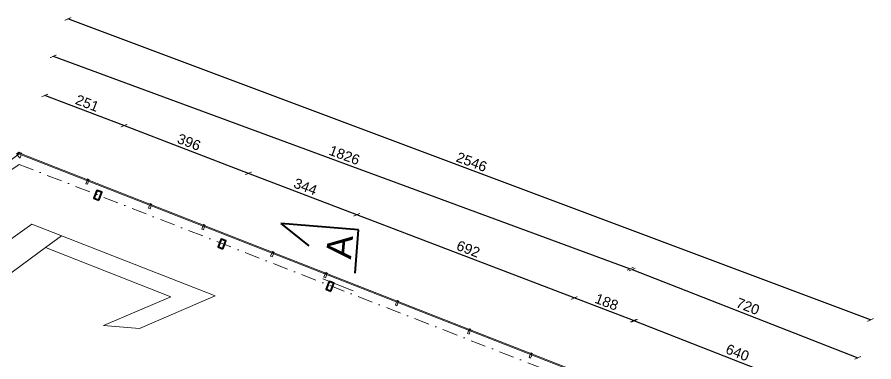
# Model space of a CAD drawing. Header units: millimetres. Extents: x -105266 to 178069, y 491 to 168574.
# Drawn here: x -67867 to -65322, y 24613 to 25637 of the extents above; entities that cross this region are included whole.
import ezdxf

# ---------------------------------------------------------------- set-up
doc = ezdxf.new("R2010")
doc.units = ezdxf.units.MM
doc.linetypes.add('DASHDOTX2', pattern=[2, 1, -0.5, 0, -0.5])
doc.layers.get('defpoints').update_dxf_attribs({"color": 4})
for name, color, linetype, lineweight in [('A-L-W', 123, 'Continuous', 15), ('A-sc murowane', 2, 'Continuous', 40), ('A-STOLARKA', 1, 'Continuous', 15), ('AVG', 123, 'Continuous', 15), ('izolacja2', 4, 'BATTING', 9), ('meble', 9, 'Continuous', 13), ('osie', 7, 'DASHDOTX2', 15), ('stolarka', 1, 'Continuous', 5)]:
    doc.layers.add(name, color=color, linetype=linetype, lineweight=lineweight)
doc.styles.get("Standard").update_dxf_attribs({"font": 'arial.ttf'})
doc.linetypes.add('BATTING', pattern='A,0.00254,-2.54,[134,ltypeshp.shx,S=2.54,R=0,X=-2.54,Y=0],-5.08,[134,ltypeshp.shx,S=2.54,R=180,X=2.54,Y=0],-2.54', length=10.16254)
doc.dimstyles.new('ewelina', dxfattribs={"dimtxt": 30, "dimasz": 15, "dimexe": 1.25, "dimexo": 0.625, "dimgap": 8, "dimtad": 1, "dimdec": 0, "dimtxsty": 'Standard', "dimblk": 'ARCHTICK', "dimcen": 2.5, "dimse1": 1, "dimse2": 1, "dimadec": 0, "dimazin": 0, "dimtfac": 1, "dimtdec": 0, "dimtmove": 0, "dimatfit": 3, "dimldrblk": 'ARCHTICK', "dimfxl": 1, "dimarcsym": 0})

# ---------------------------------------------------------------- blocks, each defined once
blk = doc.blocks.new('_ArchTick')
at = {"color": 0, "linetype": 'ByBlock', "const_width": 0.15}
blk.add_lwpolyline([(-0.5, -0.5), (0.5, 0.5)], dxfattribs=at)
blk = doc.blocks.new('*D270')
at = {"layer": 'A-L-W', "color": 0, "lineweight": -2, "transparency": 16777216}
blk.add_line((-67759.3, 25520.5), (-66045.5, 24889.4), dxfattribs=at)
at = {"layer": 'defpoints', "color": 0, "transparency": 16777216}
for p in [(-67865.1, 25233), (-66045.5, 24889.4), (-66151.4, 24601.9)]:
    blk.add_point(p, dxfattribs=at)
at = {"layer": 'A-L-W', "color": 0, "lineweight": -2, "transparency": 16777216, "xscale": 15, "yscale": 15, "zscale": 15}
for p, rotation in [((-67759.3, 25520.5), 159.7834779347574), ((-66045.5, 24889.4), 339.7834779347574)]:
    blk.add_blockref('_ArchTick', p, dxfattribs=dict(at, rotation=rotation))
at = {"layer": 'A-L-W', "color": 0, "transparency": 16777216, "insert": (-66894.3, 25226.8), "char_height": 30, "attachment_point": 5, "rotation": 339.7835}
blk.add_mtext('1826', dxfattribs=at)
blk = doc.blocks.new('*D271')
at = {"layer": 'A-L-W', "color": 0, "lineweight": -2, "transparency": 16777216}
blk.add_line((-66039.9, 24887.2), (-65369.4, 24625), dxfattribs=at)
at = {"layer": 'defpoints', "color": 0, "transparency": 16777216}
for p in [(-65369.4, 24625), (-66151.4, 24601.9), (-65481.2, 24339.1)]:
    blk.add_point(p, dxfattribs=at)
at = {"layer": 'A-L-W', "color": 0, "lineweight": -2, "transparency": 16777216, "xscale": 15, "yscale": 15, "zscale": 15}
for p, rotation in [((-66039.9, 24887.2), 158.6469915944504), ((-65369.4, 24625), 338.6469915944504)]:
    blk.add_blockref('_ArchTick', p, dxfattribs=dict(at, rotation=rotation))
at = {"layer": 'A-L-W', "color": 0, "transparency": 16777216, "insert": (-65696.1, 24777.8), "char_height": 30, "attachment_point": 5, "rotation": 338.647}
blk.add_mtext('720', dxfattribs=at)
blk = doc.blocks.new('*D272')
at = {"layer": 'A-L-W', "color": 0, "lineweight": -2, "transparency": 16777216}
blk.add_line((-66033.2, 24734.9), (-65437.2, 24502.5), dxfattribs=at)
at = {"layer": 'defpoints', "color": 0, "transparency": 16777216}
for p in [(-65437.2, 24502.5), (-66174.4, 24372.9), (-65563.7, 24178)]:
    blk.add_point(p, dxfattribs=at)
at = {"layer": 'A-L-W', "color": 0, "lineweight": -2, "transparency": 16777216, "xscale": 15, "yscale": 15, "zscale": 15}
for p, rotation in [((-66033.2, 24734.9), 158.6987427377638), ((-65437.2, 24502.5), 338.6987427377638)]:
    blk.add_blockref('_ArchTick', p, dxfattribs=dict(at, rotation=rotation))
at = {"layer": 'A-L-W', "color": 0, "transparency": 16777216, "insert": (-65726.8, 24640.5), "char_height": 30, "attachment_point": 5, "rotation": 338.6987}
blk.add_mtext('640', dxfattribs=at)
blk = doc.blocks.new('*D273')
at = {"layer": 'A-L-W', "color": 0, "lineweight": -2, "transparency": 16777216}
blk.add_line((-66035.9, 24735.4), (-66211.8, 24802.7), dxfattribs=at)
at = {"layer": 'defpoints', "color": 0, "transparency": 16777216}
for p in [(-66211.8, 24802.7), (-66350.4, 24440.2), (-66174.6, 24373)]:
    blk.add_point(p, dxfattribs=at)
at = {"layer": 'A-L-W', "color": 0, "lineweight": -2, "transparency": 16777216, "xscale": 15, "yscale": 15, "zscale": 15}
for p, rotation in [((-66211.8, 24802.7), 159.0608906428986), ((-66035.9, 24735.4), 339.0608906428986)]:
    blk.add_blockref('_ArchTick', p, dxfattribs=dict(at, rotation=rotation))
at = {"layer": 'A-L-W', "color": 0, "transparency": 16777216, "insert": (-66115.5, 24790.8), "char_height": 30, "attachment_point": 5, "rotation": 339.0609}
blk.add_mtext('188', dxfattribs=at)
blk = doc.blocks.new('*D274')
at = {"layer": 'A-L-W', "color": 0, "lineweight": -2, "transparency": 16777216}
blk.add_line((-66211.8, 24802.7), (-66857.9, 25049.9), dxfattribs=at)
at = {"layer": 'defpoints', "color": 0, "transparency": 16777216}
for p in [(-66857.9, 25049.9), (-66990.8, 24702.5), (-66350.4, 24440.2)]:
    blk.add_point(p, dxfattribs=at)
at = {"layer": 'A-L-W', "color": 0, "lineweight": -2, "transparency": 16777216, "xscale": 15, "yscale": 15, "zscale": 15}
for p, rotation in [((-66857.9, 25049.9), 159.0608906512475), ((-66211.8, 24802.7), 339.0608906512475)]:
    blk.add_blockref('_ArchTick', p, dxfattribs=dict(at, rotation=rotation))
at = {"layer": 'A-L-W', "color": 0, "transparency": 16777216, "insert": (-66526.5, 24948.1), "char_height": 30, "attachment_point": 5, "rotation": 339.0609}
blk.add_mtext('692', dxfattribs=at)
blk = doc.blocks.new('*D275')
at = {"layer": 'A-L-W', "color": 0, "lineweight": -2, "transparency": 16777216}
blk.add_line((-66857.9, 25049.9), (-67179.4, 25172.9), dxfattribs=at)
at = {"layer": 'defpoints', "color": 0, "transparency": 16777216}
for p in [(-67179.4, 25172.9), (-67311.3, 24828.2), (-66990.8, 24702.5)]:
    blk.add_point(p, dxfattribs=at)
at = {"layer": 'A-L-W', "color": 0, "lineweight": -2, "transparency": 16777216, "xscale": 15, "yscale": 15, "zscale": 15}
for p, rotation in [((-67179.4, 25172.9), 159.0608906512475), ((-66857.9, 25049.9), 339.0608906512475)]:
    blk.add_blockref('_ArchTick', p, dxfattribs=dict(at, rotation=rotation))
at = {"layer": 'A-L-W', "color": 0, "transparency": 16777216, "insert": (-67010.3, 25133.2), "char_height": 30, "attachment_point": 5, "rotation": 339.0609}
blk.add_mtext('344', dxfattribs=at)
blk = doc.blocks.new('*D276')
at = {"layer": 'A-L-W', "color": 0, "lineweight": -2, "transparency": 16777216}
blk.add_line((-67179.4, 25172.9), (-67549.4, 25314.5), dxfattribs=at)
at = {"layer": 'defpoints', "color": 0, "transparency": 16777216}
for p in [(-67549.4, 25314.5), (-67680.1, 24972.9), (-67311.3, 24828.2)]:
    blk.add_point(p, dxfattribs=at)
at = {"layer": 'A-L-W', "color": 0, "lineweight": -2, "transparency": 16777216, "xscale": 15, "yscale": 15, "zscale": 15}
for p, rotation in [((-67549.4, 25314.5), 159.0608906512475), ((-67179.4, 25172.9), 339.0608906512475)]:
    blk.add_blockref('_ArchTick', p, dxfattribs=dict(at, rotation=rotation))
at = {"layer": 'A-L-W', "color": 0, "transparency": 16777216, "insert": (-67356.1, 25265.5), "char_height": 30, "attachment_point": 5, "rotation": 339.0609}
blk.add_mtext('396', dxfattribs=at)
blk = doc.blocks.new('*D277')
at = {"layer": 'A-L-W', "color": 0, "lineweight": -2, "transparency": 16777216}
blk.add_line((-67549.4, 25314.5), (-67784.1, 25404.3), dxfattribs=at)
at = {"layer": 'defpoints', "color": 0, "transparency": 16777216}
for p in [(-67784.1, 25404.3), (-67918.6, 25053), (-67680.1, 24972.9)]:
    blk.add_point(p, dxfattribs=at)
at = {"layer": 'A-L-W', "color": 0, "lineweight": -2, "transparency": 16777216, "xscale": 15, "yscale": 15, "zscale": 15}
for p, rotation in [((-67784.1, 25404.3), 159.0608906512475), ((-67549.4, 25314.5), 339.0608906512475)]:
    blk.add_blockref('_ArchTick', p, dxfattribs=dict(at, rotation=rotation))
at = {"layer": 'A-L-W', "color": 0, "transparency": 16777216, "insert": (-67658.4, 25381.2), "char_height": 30, "attachment_point": 5, "rotation": 339.0609}
blk.add_mtext('251', dxfattribs=at)
blk = doc.blocks.new('*D278')
at = {"layer": 'A-L-W', "color": 0, "lineweight": -2, "transparency": 16777216}
blk.add_line((-65331.8, 24737.4), (-67715.7, 25631.4), dxfattribs=at)
at = {"layer": 'defpoints', "color": 0, "transparency": 16777216}
for p in [(-67715.7, 25631.4), (-67865.1, 25233), (-65481.2, 24339.1)]:
    blk.add_point(p, dxfattribs=at)
at = {"layer": 'A-L-W', "color": 0, "lineweight": -2, "transparency": 16777216, "xscale": 15, "yscale": 15, "zscale": 15}
for p, rotation in [((-67715.7, 25631.4), 159.4448394453546), ((-65331.8, 24737.4), 339.4448394453545)]:
    blk.add_blockref('_ArchTick', p, dxfattribs=dict(at, rotation=rotation))
at = {"layer": 'A-L-W', "color": 0, "transparency": 16777216, "insert": (-66516.5, 25206.6), "char_height": 30, "attachment_point": 5, "rotation": 339.4448}
blk.add_mtext('2546', dxfattribs=at)

msp = doc.modelspace()

# ---------------------------------------------------------------- linework, layer by layer
at = {"layer": 'A-sc murowane', "linetype": 'Continuous'}
for p, q in [((-66852.23, 25005.29), (-67082.9, 25023.81)), ((-67082.9, 25023.81), (-66999.8, 24957.55)), ((-66862.54, 24876.86), (-66852.23, 25005.29))]:
    msp.add_line(p, q, dxfattribs=at)
for points in [[(-67624.45, 25093.53), (-67615.52, 25116.88), (-67629.53, 25122.24), (-67638.46, 25098.89), (-67624.45, 25093.53)], [(-67255.65, 24948.85), (-67246.72, 24972.2), (-67260.73, 24977.56), (-67269.66, 24954.21), (-67255.65, 24948.85)], [(-66935.13, 24823.15), (-66926.2, 24846.5), (-66940.21, 24851.86), (-66949.14, 24828.51), (-66935.13, 24823.15)]]:
    msp.add_lwpolyline(points, dxfattribs=at)
at = {"layer": 'A-STOLARKA'}
for p, q in [((-67860.44, 25230.52), (-69956.26, 23681.13)), ((-67861.96, 25229.29), (-67863.77, 25231.75)), ((-67858.63, 25229.81), (-67857.55, 25232.57)), ((-67657.71, 25150.93), (-67656.6, 25153.77)), ((-67655.85, 25150.2), (-67654.74, 25153.04)), ((-67471.53, 25077.88), (-67470.42, 25080.72)), ((-67469.67, 25077.15), (-67468.56, 25079.99)), ((-67313.27, 25015.82), (-67312.15, 25018.66)), ((-67311.41, 25015.09), (-67310.29, 25017.93)), ((-67108.45, 24935.5), (-67107.34, 24938.34)), ((-67106.59, 24934.77), (-67105.48, 24937.61)), ((-66950.18, 24873.44), (-66949.07, 24876.28)), ((-66948.32, 24872.71), (-66947.21, 24875.55)), ((-66738.03, 24790.25), (-66736.91, 24793.09)), ((-66736.16, 24789.52), (-66735.05, 24792.36)), ((-66523.9, 24706.29), (-66522.78, 24709.13)), ((-66522.04, 24705.56), (-66520.92, 24708.4)), ((-66340.98, 24634.56), (-66339.87, 24637.4)), ((-66339.12, 24633.83), (-66338.01, 24636.67))]:
    msp.add_line(p, q, dxfattribs=at)
for points in [[(-67860.89, 25233.92), (-67867.57, 25228.94), (-67868.76, 25230.55), (-67865.36, 25233.06), (-67862.08, 25235.49), (-67861.16, 25236.13), (-67860.16, 25235.74), (-67856.36, 25234.25), (-67852.49, 25232.73), (-67853.2, 25230.9), (-67860.89, 25233.92)], [(-67654.27, 25152.86), (-67653.21, 25152.44), (-67652.48, 25154.3), (-67656.34, 25155.82), (-67657.21, 25156.16), (-67657.93, 25154.32)], [(-67468.09, 25079.8), (-67467.11, 25079.49), (-67466.41, 25081.29), (-67470.16, 25082.76), (-67471.13, 25083.15), (-67471.84, 25081.34)], [(-67309.83, 25017.74), (-67308.69, 25017.3), (-67307.96, 25019.16), (-67311.89, 25020.7), (-67312.88, 25021.09), (-67313.61, 25019.23)], [(-67105.01, 24937.43), (-67104.07, 24937.11), (-67103.2, 24938.87), (-67107.07, 24940.39), (-67108.05, 24940.77), (-67108.78, 24938.91)], [(-66946.74, 24875.37), (-66945.76, 24875.02), (-66945.05, 24876.85), (-66948.81, 24878.33), (-66949.94, 24878.77), (-66950.63, 24876.89)], [(-66734.58, 24792.18), (-66733.64, 24791.81), (-66732.91, 24793.67), (-66736.65, 24795.13), (-66737.6, 24795.58), (-66738.35, 24793.65)], [(-66520.46, 24708.21), (-66519.5, 24707.85), (-66518.78, 24709.7), (-66522.52, 24711.17), (-66523.5, 24711.55), (-66524.23, 24709.69)], [(-66337.54, 24636.49), (-66336.77, 24636.18), (-66336.04, 24638.05), (-66339.61, 24639.44), (-66340.52, 24639.8), (-66341.25, 24637.94)]]:
    msp.add_lwpolyline(points, dxfattribs=at)
at = {"layer": 'AVG'}
msp.add_line((-66958.86, 24859.38), (-66868.64, 24824), dxfattribs=at)
at = {"layer": 'meble', "linetype": 'Continuous', "ltscale": 50}
for p, q in [((-67782.46, 24952.7), (-67734.97, 24987.78)), ((-67782.46, 24952.7), (-67410.03, 24806.64)), ((-67609.89, 24720.61), (-67410.03, 24806.64)), ((-67503.09, 24712.15), (-67278.58, 24808.79)), ((-67609.89, 24720.61), (-67503.09, 24712.15))]:
    msp.add_line(p, q, dxfattribs=at)
msp.add_lwpolyline([(-67782.46, 24952.7), (-68227.64, 24623.73), (-68353.04, 24643.86), (-67822.61, 25022.15), (-67278.58, 24808.79)], dxfattribs=at)
at = {"layer": 'osie', "linetype": 'DASHDOTX2', "ltscale": 45}
for p, q in [((-69913.75, 23682.54), (-67860.99, 25199.62)), ((-67860.99, 25199.62), (-66116.81, 24519.55))]:
    msp.add_line(p, q, dxfattribs=at)
at = {"layer": 'stolarka', "linetype": 'Continuous'}
for p, q in [((-67854.3, 25228.11), (-66149.27, 24559.43)), ((-67853.2, 25230.9), (-66523.25, 24709.32)), ((-66523.25, 24709.32), (-66340.34, 24637.58)), ((-66361.38, 24635.73), (-66361.38, 24635.73)), ((-66359.92, 24639.45), (-66359.92, 24639.45)), ((-66340.34, 24637.58), (-66143.62, 24560.42))]:
    msp.add_line(p, q, dxfattribs=at)
for points in [[(-67860.44, 25230.52), (-67865.75, 25226.6), (-67859.81, 25218.55), (-67858.95, 25219.19)], [(-67860.44, 25230.52), (-67854.3, 25228.11), (-67857.95, 25218.8), (-67858.95, 25219.19)]]:
    msp.add_lwpolyline(points, dxfattribs=at)
for points in [[(-67654.34, 25149.63), (-67658.06, 25140.33), (-67662.81, 25142.19), (-67659.06, 25151.53)], [(-67468.24, 25076.62), (-67471.78, 25067.27), (-67476.62, 25069.1), (-67472.98, 25078.42)], [(-67309.84, 25014.58), (-67313.52, 25005.21), (-67318.35, 25007.04), (-67314.73, 25016.36)], [(-67105.15, 24934.25), (-67108.7, 24924.9), (-67113.53, 24926.73), (-67109.9, 24936.05)], [(-66946.87, 24872.18), (-66950.51, 24862.87), (-66955.26, 24864.67), (-66951.72, 24874.02)], [(-66734.7, 24789.02), (-66738.26, 24779.64), (-66743.11, 24781.48), (-66739.44, 24790.88)], [(-66520.6, 24705.03), (-66524.24, 24695.71), (-66528.98, 24697.51), (-66525.31, 24706.9)], [(-66337.85, 24633.35), (-66341.4, 24624.02), (-66345.88, 24625.72), (-66342.34, 24635.06)]]:
    msp.add_lwpolyline(points, close=True, dxfattribs=at)

# ---------------------------------------------------------------- texts
at = {"layer": 'izolacja2', "insert": (-66949.67, 24923.12), "char_height": 75, "attachment_point": 1, "rotation": 84.93964}
msp.add_mtext_dynamic_manual_height_columns('A', width=33.7161, gutter_width=12.5, heights=[0], dxfattribs=at)

# ---------------------------------------------------------------- dimensions: what is measured, and where the dimension line sits
at = {"layer": 'A-L-W'}
dim = msp.add_linear_dim(base=(-67715.75, 25631.37), p1=(-65481.17, 24339.05), p2=(-67865.13, 25232.99), angle=159.44484, dimstyle='ewelina', dxfattribs=at)
dim.commit()
dim.dimension.update_dxf_attribs({"geometry": '*D278', "text_midpoint": (-66524.73, 25184.76), "dimtype": 161})
for p1, p2, distance, picture, middle in [((-67865.13, 25232.99), (-66151.37, 24601.89), 306.34, '*D270', (-66894.33, 25226.79)), ((-66174.59, 24372.95), (-66350.44, 24440.24), -388.05, '*D273', (-66115.51, 24790.8))]:
    dim = msp.add_aligned_dim(p1=p1, p2=p2, distance=distance, dimstyle='ewelina', dxfattribs=at)
    dim.commit()
    dim.dimension.update_dxf_attribs({"geometry": picture, "text_midpoint": middle})
for base, p1, p2, angle, picture, middle in [((-67784.13, 25404.32), (-67680.12, 24972.9), (-67918.58, 25052.95), 339.06089, '*D277', (-67658.44, 25381.19)), ((-67549.4, 25314.5), (-67311.32, 24828.21), (-67680.12, 24972.9), 339.06089, '*D276', (-67356.07, 25265.5)), ((-67179.42, 25172.93), (-66990.8, 24702.51), (-67311.32, 24828.21), 339.06089, '*D275', (-67010.31, 25133.2)), ((-66857.87, 25049.89), (-66350.44, 24440.24), (-66990.8, 24702.51), 339.06089, '*D274', (-66526.49, 24948.06)), ((-65369.37, 24625.03), (-66151.37, 24601.89), (-65481.17, 24339.05), 158.64699, '*D271', (-65696.12, 24777.8)), ((-65437.21, 24502.54), (-66174.41, 24372.88), (-65563.75, 24178.01), 158.69874, '*D272', (-65726.75, 24640.47))]:
    dim = msp.add_linear_dim(base=base, p1=p1, p2=p2, angle=angle, dimstyle='ewelina', override={"dimtmove": 1}, dxfattribs=at)
    dim.commit()
    dim.dimension.update_dxf_attribs({"geometry": picture, "text_midpoint": middle})

doc.saveas('drawing.dxf')
